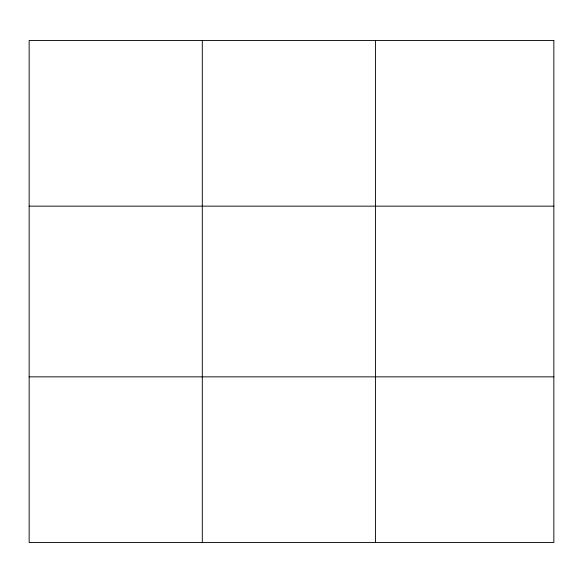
<?xml version="1.0" encoding="UTF-8"?>
<svg xmlns="http://www.w3.org/2000/svg" width="583" height="583" viewBox="0 0 583 583"><rect width="100%" height="100%" fill="white"/><g stroke="black" fill="none" stroke-linecap="round" stroke-linejoin="round"><path stroke-width="0.87" d="M202.301 542.533L202.301 40.467M375.452 542.533L375.452 40.467M29.15 206.149L553.85 206.149M29.15 376.851L553.85 376.851M553.85 40.467L553.85 542.533L29.15 542.533L29.15 40.467L553.85 40.467"/></g></svg>
